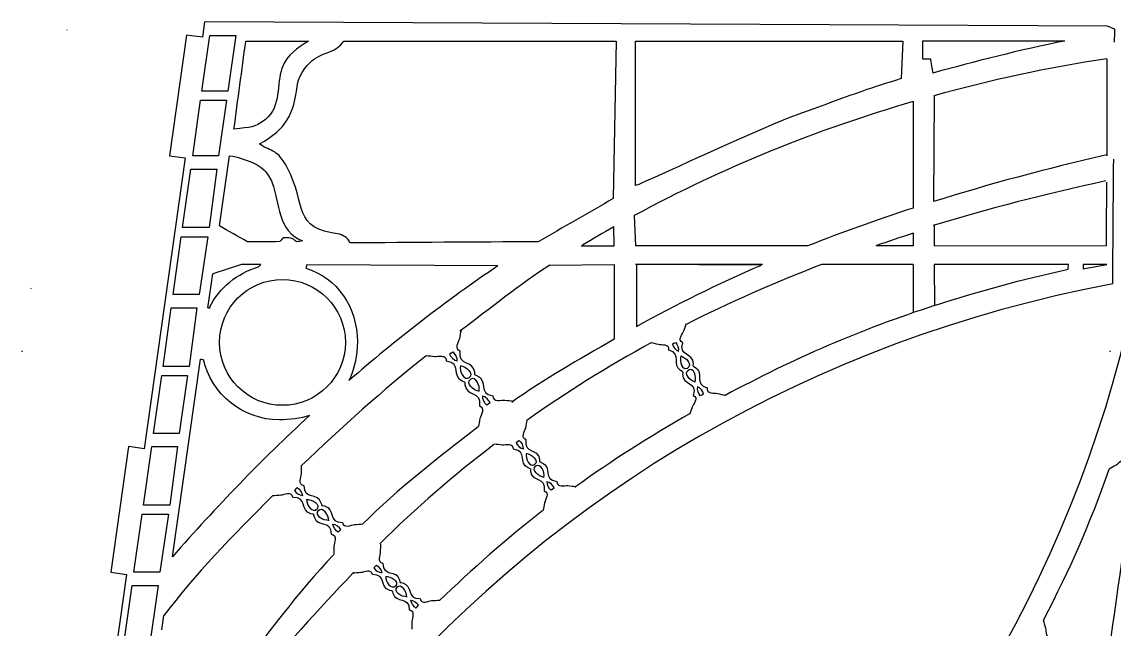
# Model space of a CAD drawing. Extents: x -297 to 143, y -140 to 144.
# Drawn here: x -289.7 to -85.6, y 30.1 to 143.6 of the extents above; entities that cross this region are included whole.
import ezdxf

# ---------------------------------------------------------------- set-up
doc = ezdxf.new("R2010")
doc.units = 0
doc.header["$MEASUREMENT"] = 0
doc.layers.add('LAYER_1', color=7, linetype='CONTINUOUS')

msp = doc.modelspace()

# ---------------------------------------------------------------- linework, layer by layer
at = {"layer": 'LAYER_1', "color": 1}
for points in [[(-255.5333, 143.5725), (-255.5333, 143.5725), (-255.9415, 140.68), (-255.9415, 140.68)], [(-281.2295, 142.0701), (-281.2295, 142.0701), (-281.2394, 141.9966), (-281.2394, 141.9966)], [(-255.9398, 140.6798), (-255.9398, 140.6798), (-258.9106, 141.0973), (-258.9106, 141.0973)], [(-94.8144, 139.9878), (-103.0212, 138.397), (-111.8568, 136.0724), (-119.4938, 134.0062)], [(-86.9628, 136.69), (-98.0618, 135.029), (-108.7956, 132.6316), (-119.3038, 129.7422)], [(-86.9628, 136.69), (-86.9628, 136.69), (-86.9628, 118.5484), (-86.9628, 118.5484)], [(-271.6017, -91.1763), (-158.8147, -69.7281), (-82.4755, 22.5189), (-76.7633, 130.1193)], [(-123.1778, 128.6806), (-123.1778, 128.6806), (-123.1778, 108.7756), (-123.1778, 108.7756)], [(-119.2196, 129.7652), (-119.2196, 129.7652), (-119.35, 109.9976), (-119.35, 109.9976)], [(-86.9628, 118.7496), (-98.3174, 116.1116), (-109.2152, 113.1676), (-119.35, 109.9976)], [(-259.1227, 118.1346), (-259.1227, 118.1346), (-266.7918, 63.7848), (-266.7918, 63.7848)], [(-85.8756, 94.667), (-85.8246, 102.4106), (-85.7675, 110.1482), (-85.7075, 117.8827)], [(-87.1558, 113.8742), (-98.4736, 111.3292), (-109.247, 108.679), (-119.4126, 105.492)], [(-123.1842, 108.7734), (-129.9904, 106.5598), (-136.5346, 104.2112), (-142.8382, 101.7156)], [(-179.0924, 105.2408), (-181.035, 104.147), (-182.9708, 103.0248), (-184.8994, 101.874)], [(-123.1778, 104.065), (-125.535, 103.296), (-127.8624, 102.508), (-130.1608, 101.7014)], [(-142.8236, 101.7214), (-142.8236, 101.7214), (-175.0224, 101.7214), (-175.0224, 101.7214)], [(-142.8236, 101.7214), (-142.8236, 101.7214), (-175.0224, 101.7214), (-175.0224, 101.7214)], [(-248.6344, 98.2236), (-248.6344, 98.2236), (-254.0094, 96.5094), (-254.0094, 96.5094)], [(-245.0184, 98.2236), (-245.0184, 98.2236), (-248.6344, 98.2236), (-248.6344, 98.2236)], [(-245.0184, 98.2236), (-245.0184, 98.2236), (-245.4338, 97.7754), (-245.4338, 97.7754)], [(-236.4062, 98.1962), (-236.4062, 98.1962), (-236.6072, 97.5568), (-236.6072, 97.5568)], [(-200.7144, 97.9828), (-200.7144, 97.9828), (-236.406, 98.1962), (-236.406, 98.1962)], [(-200.7144, 97.9828), (-210.2912, 91.558), (-219.9266, 84.0086), (-228.5542, 76.5546)], [(-191.0054, 98.1196), (-196.7038, 94.511), (-202.1408, 89.9774), (-207.7706, 85.8062)], [(-151.2796, 98.2236), (-151.2796, 98.2236), (-175.0224, 98.2236), (-175.0224, 98.2236)], [(-140.288, 98.2236), (-148.9472, 94.8432), (-157.786, 90.994), (-165.588, 87.0304)], [(-123.1778, 98.2236), (-123.1778, 98.2236), (-140.288, 98.2236), (-140.288, 98.2236)], [(-123.1778, 98.2236), (-123.1778, 98.2236), (-123.1778, 89.2204), (-123.1778, 89.2204)], [(-86.9778, 98.2236), (-86.9778, 98.2236), (-91.4208, 98.2236), (-91.4208, 98.2236)], [(-254.9172, 90.1326), (-254.9172, 90.1326), (-254.0094, 96.5094), (-254.0094, 96.5094)], [(-254.5772, 90.2124), (-252.76, 93.8748), (-249.445, 96.6628), (-245.4338, 97.7754)], [(-85.8812, 94.6306), (-198.6682, 73.1824), (-275.0074, -19.0646), (-280.7196, -126.665)], [(-287.9904, 93.8178), (-287.9904, 93.8178), (-288.0123, 93.6643), (-288.0123, 93.6643)], [(-254.9172, 90.1326), (-254.9172, 90.1326), (-254.4662, 90.1326), (-254.4662, 90.1326)], [(-119.1468, 90.5716), (-132.7938, 86.1328), (-145.6374, 80.602), (-158.254, 73.7764)], [(-207.7706, 85.8062), (-207.7706, 85.8062), (-207.534, 85.9798), (-207.534, 85.9798)], [(-179.0364, 84.256), (-185.4868, 80.4926), (-192.1688, 76.791), (-198.1068, 72.5176)], [(-289.6366, 82.0713), (-289.6366, 82.0713), (-289.6554, 81.9366), (-289.6554, 81.9366)], [(-172.0404, 83.6332), (-180.228, 79.1668), (-187.9656, 74.3366), (-195.3206, 69.1104)], [(-86.4239, 82.0713), (-86.4239, 82.0713), (-86.4427, 81.9366), (-86.4427, 81.9366)], [(-261.5398, 43.6122), (-261.5398, 43.6122), (-256.279, 80.5658), (-256.279, 80.5658)], [(-255.686, 80.3526), (-255.686, 80.3526), (-256.279, 80.5658), (-256.279, 80.5658)], [(-214.137, 81.1388), (-222.3354, 74.7062), (-229.8864, 67.8208), (-237.4078, 60.6704)], [(-166.511, 81.1774), (-166.8502, 80.1576), (-166.3471, 78.3491), (-165.2482, 78.8835)], [(-166.5818, 81.1392), (-165.5432, 80.8632), (-164.3073, 79.4502), (-165.3571, 78.8247)], [(-207.7199, 79.3829), (-207.9308, 78.2467), (-207.128, 76.3946), (-206.0364, 77.126)], [(-207.7897, 79.3317), (-206.6427, 79.1911), (-205.1178, 77.8684), (-206.1437, 77.0473)], [(-163.8559, 76.2587), (-164.8945, 76.5347), (-166.1304, 77.9477), (-165.0806, 78.5731)], [(-163.9267, 76.2205), (-163.5875, 77.2402), (-164.0906, 79.0488), (-165.1895, 78.5144)], [(-204.1662, 74.5356), (-205.3132, 74.6763), (-206.838, 75.999), (-205.8121, 76.8201)], [(-204.2359, 74.4845), (-204.0251, 75.6207), (-204.8278, 77.4728), (-205.9195, 76.7414)], [(-198.1068, 72.5176), (-198.1068, 72.5176), (-197.8188, 72.7288), (-197.8188, 72.7288)], [(-235.9182, 70.0268), (-244.8708, 61.7366), (-253.3718, 52.9092), (-261.5398, 43.6122)], [(-164.8216, 70.3902), (-172.2992, 66.1476), (-179.5006, 61.5414), (-186.3766, 56.6014)], [(-204.4218, 67.8874), (-211.8728, 62.1108), (-219.3986, 56.3634), (-225.974, 49.7518)], [(-266.7476, 63.7787), (-266.7476, 63.7787), (-269.7184, 64.1962), (-269.7184, 64.1962)], [(-201.465, 64.5848), (-208.9526, 58.8704), (-216.0416, 52.7104), (-222.8108, 46.0674)], [(-195.4016, 62.9929), (-195.5988, 61.9306), (-194.8482, 60.199), (-193.8276, 60.8828)], [(-195.4669, 62.9451), (-194.3944, 62.8136), (-192.9688, 61.5769), (-193.9279, 60.8092)], [(-86.8187, 23.9355), (-85.1039, 36.2564), (-83.2332, 49.0661), (-81.5446, 61.4134)], [(-192.079, 58.461), (-193.1514, 58.5925), (-194.5771, 59.8292), (-193.6179, 60.5968)], [(-192.1442, 58.4131), (-191.9471, 59.4754), (-192.6976, 61.2071), (-193.7183, 60.5233)], [(-98.8167, 31.7679), (-93.7271, 41.6543), (-90.2425, 49.4221), (-86.5793, 60.0199)], [(-186.3766, 56.6012), (-186.3766, 56.6012), (-186.1444, 56.7716), (-186.1444, 56.7716)], [(-242.8366, 54.985), (-250.1234, 47.6472), (-257.4656, 40.272), (-263.1046, 32.6216)], [(-236.5193, 54.3414), (-235.409, 54.4012), (-233.7418, 53.4048), (-234.5755, 52.4543)], [(-236.4618, 54.4016), (-236.4703, 53.2897), (-235.3981, 51.6703), (-234.4871, 52.5469)], [(-232.3368, 50.3475), (-232.3283, 51.4594), (-233.4005, 53.0789), (-234.3116, 52.2023)], [(-232.2793, 50.4077), (-233.3896, 50.3479), (-235.0568, 51.3443), (-234.2231, 52.2949)], [(-192.3178, 52.2452), (-199.0292, 47.0778), (-205.5646, 41.2626), (-211.6562, 35.4424)], [(-231.4026, 44.0666), (-238.1582, 36.8032), (-244.1044, 28.9666), (-250.0274, 20.8508)], [(-270.1016, 40.3278), (-270.1016, 40.3278), (-278.4034, -18.5072), (-278.4034, -18.5072)], [(-227.8022, 40.5444), (-234.2786, 33.7778), (-240.7862, 26.683), (-246.762, 18.9332)], [(-227.6192, 40.7358), (-227.6192, 40.7358), (-227.8022, 40.5444), (-227.8022, 40.5444)], [(-221.7489, 39.9277), (-220.6851, 39.985), (-219.0875, 39.0302), (-219.8864, 38.1194)], [(-221.6939, 39.9854), (-221.702, 38.92), (-220.6746, 37.3682), (-219.8016, 38.2082)], [(-217.6862, 36.1584), (-218.7501, 36.1012), (-220.3476, 37.0559), (-219.5488, 37.9667)], [(-217.7413, 36.1008), (-217.7331, 37.1662), (-218.7605, 38.7179), (-219.6335, 37.878)], [(-263.4832, 29.962), (-263.4832, 29.962), (-263.1046, 32.6216), (-263.1046, 32.6216)]]:
    msp.add_open_spline(points, degree=3, dxfattribs=at)
for points, knots in [([(-85.5317, 139.7841), (-85.5252, 140.5908), (-85.5185, 141.3974), (-85.5119, 142.2041), (-85.5119, 142.2041), (-85.9866, 142.4153), (-86.4616, 142.5998), (-86.9364, 142.7845), (-86.9364, 142.7845), (-86.9364, 142.7845), (-255.5335, 143.5718), (-255.5335, 143.5718)], [0, 0, 0, 0, 0.25, 0.25, 0.25, 0.25, 0.5, 0.5, 0.5, 0.5, 1, 1, 1, 1]), ([(-258.9106, 141.0973), (-258.9106, 141.0973), (-262.0795, 118.5501), (-262.0795, 118.5501), (-262.0795, 118.5501), (-262.0795, 118.5501), (-259.1227, 118.1346), (-259.1227, 118.1346)], [0, 0, 0, 0, 0.33333333, 0.33333333, 0.33333333, 0.33333333, 1, 1, 1, 1]), ([(-244.166, 125.3454), (-241.1056, 127.7326), (-242.1555, 132.072), (-241.066, 134.8696), (-241.066, 134.8696), (-239.9765, 137.6673), (-238.2694, 138.5369), (-236.106, 139.9879), (-236.106, 139.9879), (-240.0106, 139.9879), (-243.9153, 139.9879), (-247.82, 139.9879), (-247.82, 139.9879), (-248.5587, 134.5003), (-249.2975, 129.0126), (-250.0362, 123.4986), (-250.0362, 123.4986), (-246.7383, 124.0526), (-246.4508, 123.5631), (-244.166, 125.3454)], [0, 0, 0, 0, 0.16666667, 0.16666667, 0.16666667, 0.16666667, 0.33333333, 0.33333333, 0.33333333, 0.33333333, 0.5, 0.5, 0.5, 0.5, 0.66666667, 0.66666667, 0.66666667, 0.66666667, 1, 1, 1, 1]), ([(-178.6705, 139.9878), (-178.6705, 139.9878), (-229.5102, 139.9878), (-229.5102, 139.9878), (-229.5102, 139.9878), (-231.1723, 137.6661), (-232.6039, 138.2429), (-234.9979, 136.6901), (-234.9979, 136.6901), (-236.0245, 136.0242), (-237.8797, 133.8364), (-238.1375, 131.9939), (-238.1375, 131.9939), (-238.9667, 126.0681), (-240.1426, 123.6832), (-245.2609, 120.7547), (-245.2609, 120.7547), (-242.9392, 119.1454), (-241.9426, 119.88), (-240.0106, 116.2169), (-240.0106, 116.2169), (-236.4805, 109.5237), (-239.1928, 104.8458), (-230.3017, 103.9224), (-230.3017, 103.9224), (-229.3255, 103.4211), (-228.7187, 103.3156), (-228.4021, 102.2602), (-228.4021, 102.2602), (-216.6881, 102.3394), (-204.9477, 102.4185), (-193.2072, 102.4713), (-193.2072, 102.4713), (-188.5374, 105.1624), (-183.8676, 107.8534), (-179.1715, 110.5445), (-179.1715, 110.5445), (-179.1715, 110.5445), (-178.6705, 139.9878), (-178.6705, 139.9878)], [0, 0, 0, 0, 0.09090909, 0.09090909, 0.09090909, 0.09090909, 0.18181818, 0.18181818, 0.18181818, 0.18181818, 0.27272727, 0.27272727, 0.27272727, 0.27272727, 0.36363636, 0.36363636, 0.36363636, 0.36363636, 0.45454545, 0.45454545, 0.45454545, 0.45454545, 0.54545455, 0.54545455, 0.54545455, 0.54545455, 0.63636364, 0.63636364, 0.63636364, 0.63636364, 0.72727273, 0.72727273, 0.72727273, 0.72727273, 0.81818182, 0.81818182, 0.81818182, 0.81818182, 1, 1, 1, 1]), ([(-125.0863, 139.9878), (-125.0863, 139.9878), (-175.0225, 139.9878), (-175.0225, 139.9878), (-175.0225, 139.9878), (-175.0225, 139.9878), (-175.0224, 112.9822), (-175.0224, 112.9822), (-175.0224, 112.9822), (-172.4632, 113.8793), (-160.6242, 119.673), (-146.694, 125.53), (-146.694, 125.53), (-131.6821, 131.0177), (-131.6821, 131.0177), (-125.3765, 132.9701), (-125.3765, 132.9701), (-125.3765, 132.9701), (-125.0863, 139.9878), (-125.0863, 139.9878)], [0, 0, 0, 0, 0.16666667, 0.16666667, 0.16666667, 0.16666667, 0.33333333, 0.33333333, 0.33333333, 0.33333333, 0.5, 0.5, 0.5, 0.5, 0.66666667, 0.66666667, 0.66666667, 0.66666667, 1, 1, 1, 1]), ([(-94.8144, 139.9878), (-101.3046, 139.9878), (-114.9552, 139.9878), (-121.419, 139.9878), (-121.419, 139.9878), (-121.419, 139.1436), (-121.419, 137.5606), (-121.419, 136.69), (-121.419, 136.69), (-120.9442, 136.69), (-120.4428, 136.69), (-119.9416, 136.69), (-119.9416, 136.69), (-119.836, 135.9776), (-119.6256, 134.745), (-119.4938, 134.0062)], [0, 0, 0, 0, 0.2, 0.2, 0.2, 0.2, 0.4, 0.4, 0.4, 0.4, 0.6, 0.6, 0.6, 0.6, 1, 1, 1, 1]), ([(-123.154, 128.658), (-141.1666, 123.4548), (-158.475, 116.444), (-175.2512, 107.3618), (-175.2512, 107.3618), (-175.2512, 107.3618), (-175.0224, 101.7214), (-175.0224, 101.7214)], [0, 0, 0, 0, 0.33333333, 0.33333333, 0.33333333, 0.33333333, 1, 1, 1, 1]), ([(-237.2141, 102.6296), (-241.8956, 104.3986), (-241.5116, 109.8142), (-242.8941, 113.502), (-242.8941, 113.502), (-243.2522, 114.4572), (-243.8215, 115.254), (-244.443, 115.9266), (-244.443, 115.9266), (-245.5489, 117.1239), (-249.4506, 118.4748), (-250.8719, 118.5488), (-250.8719, 118.5488), (-250.8719, 118.5488), (-252.7393, 105.4314), (-252.7393, 105.4314), (-252.7393, 105.4314), (-251.1299, 104.4552), (-249.1655, 103.4739), (-247.5298, 102.4713), (-247.5298, 102.4713), (-245.5247, 102.4977), (-243.4932, 102.4977), (-241.4617, 102.4977), (-241.4617, 102.4977), (-241.277, 102.7351), (-241.066, 102.9726), (-240.8549, 103.21), (-240.8549, 103.21), (-239.6677, 103.21), (-239.1928, 103.3156), (-238.3485, 102.4713), (-238.3485, 102.4713), (-237.9792, 102.5241), (-237.6098, 102.5768), (-237.2141, 102.6296)], [0, 0, 0, 0, 0.1, 0.1, 0.1, 0.1, 0.2, 0.2, 0.2, 0.2, 0.3, 0.3, 0.3, 0.3, 0.4, 0.4, 0.4, 0.4, 0.5, 0.5, 0.5, 0.5, 0.6, 0.6, 0.6, 0.6, 0.7, 0.7, 0.7, 0.7, 0.8, 0.8, 0.8, 0.8, 1, 1, 1, 1]), ([(-119.2197, 105.5525), (-119.2197, 105.5525), (-119.2197, 101.7215), (-119.2197, 101.7215), (-119.2197, 101.7215), (-119.2197, 101.7215), (-87.0684, 101.8117), (-87.0684, 101.8117), (-87.0684, 101.8117), (-87.0421, 105.7428), (-87.0157, 109.6739), (-86.9629, 113.6049)], [0, 0, 0, 0, 0.25, 0.25, 0.25, 0.25, 0.5, 0.5, 0.5, 0.5, 1, 1, 1, 1]), ([(-185.155, 101.7214), (-185.155, 101.7214), (-179.0354, 101.7214), (-179.0354, 101.7214), (-179.0354, 101.7214), (-179.0354, 101.7214), (-179.0924, 105.2408), (-179.0924, 105.2408)], [0, 0, 0, 0, 0.33333333, 0.33333333, 0.33333333, 0.33333333, 1, 1, 1, 1]), ([(-123.1778, 104.065), (-123.1778, 104.065), (-123.1778, 101.7214), (-123.1778, 101.7214), (-123.1778, 101.7214), (-123.1778, 101.7214), (-130.1038, 101.7214), (-130.1038, 101.7214)], [0, 0, 0, 0, 0.33333333, 0.33333333, 0.33333333, 0.33333333, 1, 1, 1, 1]), ([(-191.0054, 98.1196), (-191.0054, 98.1196), (-179.0354, 98.2236), (-179.0354, 98.2236), (-179.0354, 98.2236), (-179.0354, 98.2236), (-179.0364, 84.256), (-179.0364, 84.256)], [0, 0, 0, 0, 0.33333333, 0.33333333, 0.33333333, 0.33333333, 1, 1, 1, 1]), ([(-174.8116, 98.2236), (-174.8116, 98.2236), (-151.494, 98.1308), (-151.494, 98.1308), (-151.494, 98.1308), (-159.662, 94.5934), (-167.4166, 90.7808), (-174.8116, 86.6638), (-174.8116, 86.6638), (-174.8116, 86.6638), (-174.8116, 98.2236), (-174.8116, 98.2236)], [0, 0, 0, 0, 0.25, 0.25, 0.25, 0.25, 0.5, 0.5, 0.5, 0.5, 1, 1, 1, 1]), ([(-94.1398, 98.2236), (-94.1398, 98.2236), (-94.2, 97.3314), (-94.2, 97.3314), (-94.2, 97.3314), (-102.7032, 95.5002), (-111.0266, 93.2382), (-119.1468, 90.5716), (-119.1468, 90.5716), (-119.1468, 90.5716), (-119.2196, 98.2236), (-119.2196, 98.2236), (-119.2196, 98.2236), (-119.2196, 98.2236), (-94.1398, 98.2236), (-94.1398, 98.2236)], [0, 0, 0, 0, 0.2, 0.2, 0.2, 0.2, 0.4, 0.4, 0.4, 0.4, 0.6, 0.6, 0.6, 0.6, 1, 1, 1, 1]), ([(-91.4208, 98.2236), (-91.4208, 98.2236), (-91.41, 97.4466), (-91.41, 97.4466), (-91.41, 97.4466), (-91.41, 97.4466), (-86.9778, 98.2236), (-86.9778, 98.2236)], [0, 0, 0, 0, 0.33333333, 0.33333333, 0.33333333, 0.33333333, 1, 1, 1, 1]), ([(-236.6072, 97.5568), (-230.7054, 95.7024), (-226.9864, 90.2678), (-226.9864, 83.7538), (-226.9864, 83.7538), (-226.9864, 81.4028), (-227.564, 78.52), (-228.5542, 76.5546)], [0, 0, 0, 0, 0.33333333, 0.33333333, 0.33333333, 0.33333333, 1, 1, 1, 1]), ([(-252.7311, 83.674), (-252.7311, 77.181), (-247.4673, 71.9172), (-240.9742, 71.9172), (-240.9742, 71.9172), (-234.4812, 71.9172), (-229.2174, 77.181), (-229.2174, 83.674), (-229.2174, 83.674), (-229.2174, 90.1671), (-234.4812, 95.4309), (-240.9742, 95.4309), (-240.9742, 95.4309), (-247.4673, 95.4309), (-252.7311, 90.1671), (-252.7311, 83.674)], [0, 0, 0, 0, 0.2, 0.2, 0.2, 0.2, 0.4, 0.4, 0.4, 0.4, 0.6, 0.6, 0.6, 0.6, 1, 1, 1, 1]), ([(-205.0258, 77.6318), (-205.0304, 77.7098), (-205.0163, 77.8499), (-205.0537, 78.1316), (-205.0537, 78.1316), (-205.3492, 80.3571), (-208.2304, 79.1594), (-207.7587, 82.0309), (-207.7587, 82.0309), (-208.9806, 82.3711), (-207.9943, 83.8351), (-207.8684, 84.3912), (-207.8684, 84.3912), (-207.7678, 84.9446), (-207.6608, 85.4703), (-207.5483, 85.9693)], [0, 0, 0, 0, 0.2, 0.2, 0.2, 0.2, 0.4, 0.4, 0.4, 0.4, 0.6, 0.6, 0.6, 0.6, 1, 1, 1, 1]), ([(-164.2527, 79.2205), (-164.2469, 79.293), (-164.2161, 79.4202), (-164.2146, 79.6845), (-164.2146, 79.6845), (-164.2028, 81.7723), (-167.0098, 81.0367), (-166.2089, 83.6216), (-166.2089, 83.6216), (-167.291, 84.0909), (-166.1956, 85.3136), (-166.0088, 85.8098), (-166.0088, 85.8098), (-165.8454, 86.3068), (-165.6798, 86.7774), (-165.5125, 87.2228)], [0, 0, 0, 0, 0.2, 0.2, 0.2, 0.2, 0.4, 0.4, 0.4, 0.4, 0.6, 0.6, 0.6, 0.6, 1, 1, 1, 1]), ([(-167.8346, 83.5069), (-167.8346, 83.5069), (-167.5012, 83.6856), (-167.5012, 83.6856), (-167.5012, 83.6856), (-167.2289, 83.3669), (-166.8536, 82.5546), (-167.0299, 81.986)], [0, 0, 0, 0, 0.33333333, 0.33333333, 0.33333333, 0.33333333, 1, 1, 1, 1]), ([(-209.4423, 81.6917), (-209.4423, 81.6917), (-209.7696, 81.4502), (-209.7696, 81.4502), (-209.7696, 81.4502), (-209.5856, 81.0387), (-208.9696, 80.2996), (-208.336, 80.2087)], [0, 0, 0, 0, 0.33333333, 0.33333333, 0.33333333, 0.33333333, 1, 1, 1, 1]), ([(-209.4735, 81.6689), (-209.4735, 81.6689), (-209.1447, 81.9084), (-209.1447, 81.9084), (-209.1447, 81.9084), (-208.8076, 81.6091), (-208.288, 80.7993), (-208.392, 80.1677)], [0, 0, 0, 0, 0.33333333, 0.33333333, 0.33333333, 0.33333333, 1, 1, 1, 1]), ([(-166.185, 78.1774), (-166.2488, 78.2124), (-166.372, 78.2564), (-166.5938, 78.4002), (-166.5938, 78.4002), (-168.3457, 79.536), (-166.1905, 81.4789), (-168.791, 82.2277), (-168.791, 82.2277), (-168.5895, 83.3899), (-170.2128, 83.1451), (-170.7302, 83.2612), (-170.7302, 83.2612), (-171.2353, 83.3973), (-171.7196, 83.5171), (-172.1837, 83.6216)], [0, 0, 0, 0, 0.2, 0.2, 0.2, 0.2, 0.4, 0.4, 0.4, 0.4, 0.6, 0.6, 0.6, 0.6, 1, 1, 1, 1]), ([(-167.803, 83.524), (-167.803, 83.524), (-168.1353, 83.3433), (-168.1353, 83.3433), (-168.1353, 83.3433), (-168.0184, 82.9408), (-167.5452, 82.1813), (-166.9731, 82.0167)], [0, 0, 0, 0, 0.33333333, 0.33333333, 0.33333333, 0.33333333, 1, 1, 1, 1]), ([(-235.9182, 70.0268), (-237.4928, 69.4432), (-239.7582, 69.2042), (-241.536, 69.2042), (-241.536, 69.2042), (-248.448, 69.2042), (-254.2344, 74.0238), (-255.7172, 80.4858)], [0, 0, 0, 0, 0.33333333, 0.33333333, 0.33333333, 0.33333333, 1, 1, 1, 1]), ([(-206.9301, 76.2356), (-207.0031, 76.2635), (-207.1409, 76.2922), (-207.3984, 76.4126), (-207.3984, 76.4126), (-209.4319, 77.3639), (-207.423, 79.7514), (-210.3034, 80.1653), (-210.3034, 80.1653), (-210.2603, 81.4329), (-211.9531, 80.9326), (-212.5213, 80.9799), (-212.5213, 80.9799), (-213.0794, 81.0503), (-213.613, 81.1065), (-214.1227, 81.1493)], [0, 0, 0, 0, 0.2, 0.2, 0.2, 0.2, 0.4, 0.4, 0.4, 0.4, 0.6, 0.6, 0.6, 0.6, 1, 1, 1, 1]), ([(-205.0258, 77.6318), (-204.9527, 77.6039), (-204.8149, 77.5752), (-204.5575, 77.4548), (-204.5575, 77.4548), (-202.5239, 76.5035), (-204.5328, 74.116), (-201.6524, 73.7021), (-201.6524, 73.7021), (-201.6956, 72.4345), (-200.0027, 72.9348), (-199.4345, 72.8875), (-199.4345, 72.8875), (-198.8764, 72.817), (-198.3429, 72.7609), (-197.8331, 72.7181)], [0, 0, 0, 0, 0.2, 0.2, 0.2, 0.2, 0.4, 0.4, 0.4, 0.4, 0.6, 0.6, 0.6, 0.6, 1, 1, 1, 1]), ([(-166.185, 78.1774), (-166.1908, 78.1049), (-166.2216, 77.9777), (-166.2231, 77.7133), (-166.2231, 77.7133), (-166.2348, 75.6256), (-163.4279, 76.3612), (-164.2288, 73.7763), (-164.2288, 73.7763), (-163.1467, 73.307), (-164.2421, 72.0843), (-164.4289, 71.5881), (-164.4289, 71.5881), (-164.5923, 71.0911), (-164.7579, 70.6204), (-164.9252, 70.1751)], [0, 0, 0, 0, 0.2, 0.2, 0.2, 0.2, 0.4, 0.4, 0.4, 0.4, 0.6, 0.6, 0.6, 0.6, 1, 1, 1, 1]), ([(-164.2527, 79.2205), (-164.1889, 79.1855), (-164.0657, 79.1415), (-163.8439, 78.9977), (-163.8439, 78.9977), (-162.092, 77.8619), (-164.2472, 75.9189), (-161.6467, 75.1701), (-161.6467, 75.1701), (-161.8481, 74.0079), (-160.2249, 74.2528), (-159.7075, 74.1367), (-159.7075, 74.1367), (-159.2024, 74.0006), (-158.7181, 73.8808), (-158.254, 73.7763)], [0, 0, 0, 0, 0.2, 0.2, 0.2, 0.2, 0.4, 0.4, 0.4, 0.4, 0.6, 0.6, 0.6, 0.6, 1, 1, 1, 1]), ([(-206.9301, 76.2356), (-206.9255, 76.1576), (-206.9395, 76.0175), (-206.9021, 75.7357), (-206.9021, 75.7357), (-206.6066, 73.5102), (-203.7254, 74.7079), (-204.1971, 71.8365), (-204.1971, 71.8365), (-202.9752, 71.4963), (-203.9616, 70.0323), (-204.0874, 69.4762), (-204.0874, 69.4762), (-204.1881, 68.9228), (-204.295, 68.3971), (-204.4075, 67.898)], [0, 0, 0, 0, 0.2, 0.2, 0.2, 0.2, 0.4, 0.4, 0.4, 0.4, 0.6, 0.6, 0.6, 0.6, 1, 1, 1, 1]), ([(-202.4824, 72.1985), (-202.4824, 72.1985), (-202.8111, 71.959), (-202.8111, 71.959), (-202.8111, 71.959), (-203.1482, 72.2583), (-203.6678, 73.0681), (-203.5639, 73.6997)], [0, 0, 0, 0, 0.33333333, 0.33333333, 0.33333333, 0.33333333, 1, 1, 1, 1]), ([(-202.5135, 72.1757), (-202.5135, 72.1757), (-202.1862, 72.4172), (-202.1862, 72.4172), (-202.1862, 72.4172), (-202.3702, 72.8287), (-202.9863, 73.5678), (-203.6199, 73.6587)], [0, 0, 0, 0, 0.33333333, 0.33333333, 0.33333333, 0.33333333, 1, 1, 1, 1]), ([(-162.603, 73.8909), (-162.603, 73.8909), (-162.9365, 73.7123), (-162.9365, 73.7123), (-162.9365, 73.7123), (-163.2088, 74.031), (-163.5841, 74.8433), (-163.4077, 75.4118)], [0, 0, 0, 0, 0.33333333, 0.33333333, 0.33333333, 0.33333333, 1, 1, 1, 1]), ([(-162.6346, 73.8739), (-162.6346, 73.8739), (-162.3023, 74.0546), (-162.3023, 74.0546), (-162.3023, 74.0546), (-162.4193, 74.4571), (-162.8925, 75.2166), (-163.4646, 75.3812)], [0, 0, 0, 0, 0.33333333, 0.33333333, 0.33333333, 0.33333333, 1, 1, 1, 1]), ([(-192.8827, 61.3557), (-192.887, 61.4287), (-192.8738, 61.5596), (-192.9088, 61.8231), (-192.9088, 61.8231), (-193.1851, 63.9038), (-195.8789, 62.784), (-195.4379, 65.4687), (-195.4379, 65.4687), (-196.5803, 65.7868), (-195.6581, 67.1555), (-195.5405, 67.6755), (-195.5405, 67.6755), (-195.4464, 68.1929), (-195.3464, 68.6845), (-195.2412, 69.151)], [0, 0, 0, 0, 0.2, 0.2, 0.2, 0.2, 0.4, 0.4, 0.4, 0.4, 0.6, 0.6, 0.6, 0.6, 1, 1, 1, 1]), ([(-197.0411, 65.1303), (-197.0411, 65.1303), (-196.7337, 65.3542), (-196.7337, 65.3542), (-196.7337, 65.3542), (-196.4186, 65.0744), (-195.9328, 64.3172), (-196.03, 63.7267)], [0, 0, 0, 0, 0.33333333, 0.33333333, 0.33333333, 0.33333333, 1, 1, 1, 1]), ([(-269.7184, 64.1962), (-269.7184, 64.1962), (-273.0153, 40.7373), (-273.0153, 40.7373), (-273.0153, 40.7373), (-273.0153, 40.7373), (-270.1015, 40.3278), (-270.1015, 40.3278)], [0, 0, 0, 0, 0.33333333, 0.33333333, 0.33333333, 0.33333333, 1, 1, 1, 1]), ([(-194.6632, 60.0504), (-194.7315, 60.0764), (-194.8603, 60.1033), (-195.101, 60.2159), (-195.101, 60.2159), (-197.0023, 61.1052), (-195.1241, 63.3375), (-197.8171, 63.7244), (-197.8171, 63.7244), (-197.7768, 64.9096), (-199.3595, 64.4419), (-199.8908, 64.4861), (-199.8908, 64.4861), (-200.4126, 64.5519), (-200.9114, 64.6044), (-201.388, 64.6445)], [0, 0, 0, 0, 0.2, 0.2, 0.2, 0.2, 0.4, 0.4, 0.4, 0.4, 0.6, 0.6, 0.6, 0.6, 1, 1, 1, 1]), ([(-197.012, 65.1516), (-197.012, 65.1516), (-197.318, 64.9258), (-197.318, 64.9258), (-197.318, 64.9258), (-197.146, 64.5411), (-196.57, 63.85), (-195.9776, 63.7651)], [0, 0, 0, 0, 0.33333333, 0.33333333, 0.33333333, 0.33333333, 1, 1, 1, 1]), ([(-192.8827, 61.3557), (-192.8144, 61.3297), (-192.6856, 61.3028), (-192.4448, 61.1902), (-192.4448, 61.1902), (-190.5435, 60.3008), (-192.4218, 58.0686), (-189.7288, 57.6816), (-189.7288, 57.6816), (-189.7691, 56.4965), (-188.1863, 56.9642), (-187.6551, 56.92), (-187.6551, 56.92), (-187.1333, 56.8541), (-186.6345, 56.8016), (-186.1579, 56.7616)], [0, 0, 0, 0, 0.2, 0.2, 0.2, 0.2, 0.4, 0.4, 0.4, 0.4, 0.6, 0.6, 0.6, 0.6, 1, 1, 1, 1]), ([(-81.5447, 61.4135), (-81.9239, 61.6109), (-82.4127, 61.6343), (-83.1627, 61.2641), (-83.1627, 61.2641), (-83.7913, 62.2501), (-84.8171, 60.9867), (-85.2737, 60.7263), (-85.2737, 60.7263), (-85.7349, 60.4889), (-86.1697, 60.2533), (-86.5793, 60.0199)], [0, 0, 0, 0, 0.25, 0.25, 0.25, 0.25, 0.5, 0.5, 0.5, 0.5, 1, 1, 1, 1]), ([(-233.6148, 53.1962), (-233.6323, 53.2693), (-233.6425, 53.4044), (-233.7254, 53.665), (-233.7254, 53.665), (-234.3799, 55.7236), (-236.9078, 54.104), (-236.9443, 56.9037), (-236.9443, 56.9037), (-238.1591, 57.0203), (-237.4711, 58.5732), (-237.4455, 59.1212), (-237.4455, 59.1212), (-237.4432, 59.6624), (-237.4304, 60.1785), (-237.4078, 60.6702)], [0, 0, 0, 0, 0.2, 0.2, 0.2, 0.2, 0.4, 0.4, 0.4, 0.4, 0.6, 0.6, 0.6, 0.6, 1, 1, 1, 1]), ([(-194.6632, 60.0504), (-194.6589, 59.9774), (-194.672, 59.8465), (-194.637, 59.583), (-194.637, 59.583), (-194.3607, 57.5022), (-191.6669, 58.622), (-192.1079, 55.9373), (-192.1079, 55.9373), (-190.9655, 55.6193), (-191.8877, 54.2505), (-192.0054, 53.7306), (-192.0054, 53.7306), (-192.0995, 53.2132), (-192.1995, 52.7216), (-192.3047, 52.255)], [0, 0, 0, 0, 0.2, 0.2, 0.2, 0.2, 0.4, 0.4, 0.4, 0.4, 0.6, 0.6, 0.6, 0.6, 1, 1, 1, 1]), ([(-190.5047, 56.2758), (-190.5047, 56.2758), (-190.8121, 56.0519), (-190.8121, 56.0519), (-190.8121, 56.0519), (-191.1273, 56.3317), (-191.6131, 57.0889), (-191.5159, 57.6794)], [0, 0, 0, 0, 0.33333333, 0.33333333, 0.33333333, 0.33333333, 1, 1, 1, 1]), ([(-190.5338, 56.2545), (-190.5338, 56.2545), (-190.2278, 56.4803), (-190.2278, 56.4803), (-190.2278, 56.4803), (-190.3999, 56.865), (-190.9758, 57.5561), (-191.5682, 57.641)], [0, 0, 0, 0, 0.33333333, 0.33333333, 0.33333333, 0.33333333, 1, 1, 1, 1]), ([(-235.1838, 51.553), (-235.2577, 51.5671), (-235.3931, 51.5711), (-235.6573, 51.6419), (-235.6573, 51.6419), (-237.7439, 52.2008), (-236.2426, 54.8007), (-239.041, 54.708), (-239.041, 54.708), (-239.2135, 55.9161), (-240.733, 55.1572), (-241.2792, 55.1064), (-241.2792, 55.1064), (-241.8198, 55.0792), (-242.3347, 55.0426), (-242.8248, 54.9974)], [0, 0, 0, 0, 0.2, 0.2, 0.2, 0.2, 0.4, 0.4, 0.4, 0.4, 0.6, 0.6, 0.6, 0.6, 1, 1, 1, 1]), ([(-238.4821, 56.299), (-238.4821, 56.299), (-238.7515, 56.0151), (-238.7515, 56.0151), (-238.7515, 56.0151), (-238.508, 55.6563), (-237.8, 55.0597), (-237.1844, 55.0803)], [0, 0, 0, 0, 0.33333333, 0.33333333, 0.33333333, 0.33333333, 1, 1, 1, 1]), ([(-238.5078, 56.2721), (-238.5078, 56.2721), (-238.2367, 56.5543), (-238.2367, 56.5543), (-238.2367, 56.5543), (-237.867, 56.3276), (-237.2384, 55.6478), (-237.2306, 55.032)], [0, 0, 0, 0, 0.33333333, 0.33333333, 0.33333333, 0.33333333, 1, 1, 1, 1]), ([(-233.6148, 53.1962), (-233.5409, 53.1821), (-233.4055, 53.178), (-233.1413, 53.1073), (-233.1413, 53.1073), (-231.0547, 52.5484), (-232.556, 49.9485), (-229.7577, 50.0412), (-229.7577, 50.0412), (-229.5852, 48.833), (-228.0656, 49.5919), (-227.5194, 49.6427), (-227.5194, 49.6427), (-226.9788, 49.6699), (-226.4639, 49.7065), (-225.9738, 49.7518)], [0, 0, 0, 0, 0.2, 0.2, 0.2, 0.2, 0.4, 0.4, 0.4, 0.4, 0.6, 0.6, 0.6, 0.6, 1, 1, 1, 1]), ([(-235.1838, 51.553), (-235.1664, 51.4798), (-235.1561, 51.3448), (-235.0732, 51.0841), (-235.0732, 51.0841), (-234.4187, 49.0255), (-231.8908, 50.6451), (-231.8544, 47.8455), (-231.8544, 47.8455), (-230.6395, 47.7288), (-231.3275, 46.176), (-231.3531, 45.628), (-231.3531, 45.628), (-231.3554, 45.0867), (-231.3682, 44.5707), (-231.3908, 44.079)], [0, 0, 0, 0, 0.2, 0.2, 0.2, 0.2, 0.4, 0.4, 0.4, 0.4, 0.6, 0.6, 0.6, 0.6, 1, 1, 1, 1]), ([(-230.3165, 48.4502), (-230.3165, 48.4502), (-230.0471, 48.734), (-230.0471, 48.734), (-230.0471, 48.734), (-230.2906, 49.0929), (-230.9987, 49.6894), (-231.6142, 49.6689)], [0, 0, 0, 0, 0.33333333, 0.33333333, 0.33333333, 0.33333333, 1, 1, 1, 1]), ([(-230.2908, 48.477), (-230.2908, 48.477), (-230.562, 48.1948), (-230.562, 48.1948), (-230.562, 48.1948), (-230.9317, 48.4216), (-231.5602, 49.1013), (-231.5681, 49.7172)], [0, 0, 0, 0, 0.33333333, 0.33333333, 0.33333333, 0.33333333, 1, 1, 1, 1]), ([(-218.9658, 38.8303), (-218.9826, 38.9004), (-218.9924, 39.0298), (-219.0718, 39.2796), (-219.0718, 39.2796), (-219.699, 41.2521), (-222.1212, 39.7002), (-222.1561, 42.3828), (-222.1561, 42.3828), (-223.3202, 42.4946), (-222.6609, 43.9826), (-222.6364, 44.5077), (-222.6364, 44.5077), (-222.6342, 45.0263), (-222.622, 45.5207), (-222.6003, 45.9919)], [0, 0, 0, 0, 0.2, 0.2, 0.2, 0.2, 0.4, 0.4, 0.4, 0.4, 0.6, 0.6, 0.6, 0.6, 1, 1, 1, 1]), ([(-220.4693, 37.2558), (-220.5401, 37.2693), (-220.6698, 37.2732), (-220.923, 37.341), (-220.923, 37.341), (-222.9223, 37.8765), (-221.4838, 40.3678), (-224.1652, 40.2789), (-224.1652, 40.2789), (-224.3305, 41.4366), (-225.7865, 40.7094), (-226.3099, 40.6607), (-226.3099, 40.6607), (-226.8278, 40.6346), (-227.3212, 40.5996), (-227.7909, 40.5562)], [0, 0, 0, 0, 0.2, 0.2, 0.2, 0.2, 0.4, 0.4, 0.4, 0.4, 0.6, 0.6, 0.6, 0.6, 1, 1, 1, 1]), ([(-223.6297, 41.8034), (-223.6297, 41.8034), (-223.8879, 41.5314), (-223.8879, 41.5314), (-223.8879, 41.5314), (-223.6545, 41.1876), (-222.9761, 40.616), (-222.3863, 40.6357)], [0, 0, 0, 0, 0.33333333, 0.33333333, 0.33333333, 0.33333333, 1, 1, 1, 1]), ([(-223.6543, 41.7777), (-223.6543, 41.7777), (-223.3945, 42.0481), (-223.3945, 42.0481), (-223.3945, 42.0481), (-223.0403, 41.8308), (-222.438, 41.1795), (-222.4305, 40.5894)], [0, 0, 0, 0, 0.33333333, 0.33333333, 0.33333333, 0.33333333, 1, 1, 1, 1]), ([(-218.9658, 38.8303), (-218.895, 38.8168), (-218.7653, 38.813), (-218.5122, 38.7451), (-218.5122, 38.7451), (-216.5128, 38.2096), (-217.9513, 35.7184), (-215.27, 35.8072), (-215.27, 35.8072), (-215.1047, 34.6496), (-213.6487, 35.3767), (-213.1253, 35.4254), (-213.1253, 35.4254), (-212.6073, 35.4515), (-212.1139, 35.4866), (-211.6443, 35.5299)], [0, 0, 0, 0, 0.2, 0.2, 0.2, 0.2, 0.4, 0.4, 0.4, 0.4, 0.6, 0.6, 0.6, 0.6, 1, 1, 1, 1]), ([(-220.4693, 37.2558), (-220.4525, 37.1857), (-220.4427, 37.0563), (-220.3633, 36.8066), (-220.3633, 36.8066), (-219.7362, 34.834), (-217.3139, 36.3859), (-217.279, 33.7033), (-217.279, 33.7033), (-216.115, 33.5916), (-216.7742, 32.1036), (-216.7987, 31.5785), (-216.7987, 31.5785), (-216.8009, 31.0599), (-216.8132, 30.5654), (-216.8348, 30.0943)], [0, 0, 0, 0, 0.2, 0.2, 0.2, 0.2, 0.4, 0.4, 0.4, 0.4, 0.6, 0.6, 0.6, 0.6, 1, 1, 1, 1]), ([(-215.8054, 34.2827), (-215.8054, 34.2827), (-215.5473, 34.5547), (-215.5473, 34.5547), (-215.5473, 34.5547), (-215.7806, 34.8986), (-216.4591, 35.4702), (-217.0489, 35.4505)], [0, 0, 0, 0, 0.33333333, 0.33333333, 0.33333333, 0.33333333, 1, 1, 1, 1]), ([(-215.7808, 34.3085), (-215.7808, 34.3085), (-216.0406, 34.0381), (-216.0406, 34.0381), (-216.0406, 34.0381), (-216.3949, 34.2553), (-216.9972, 34.9067), (-217.0047, 35.4968)], [0, 0, 0, 0, 0.33333333, 0.33333333, 0.33333333, 0.33333333, 1, 1, 1, 1]), ([(-92.9789, 25.8311), (-93.0171, 25.8955), (-93.0675, 26.0199), (-93.2245, 26.2419), (-93.2245, 26.2419), (-94.4633, 27.9945), (-96.3693, 25.7009), (-97.2459, 28.3411), (-97.2459, 28.3411), (-98.4309, 28.0865), (-98.2461, 29.7639), (-98.3865, 30.2897), (-98.3865, 30.2897), (-98.5469, 30.8031), (-98.6905, 31.2957), (-98.8167, 31.7679)], [0, 0, 0, 0, 0.2, 0.2, 0.2, 0.2, 0.4, 0.4, 0.4, 0.4, 0.6, 0.6, 0.6, 0.6, 1, 1, 1, 1])]:
    msp.add_open_spline(points, degree=3, knots=knots, dxfattribs=at)
at = {"layer": 'LAYER_1', "color": 5}
for points in [[(-249.6903, 141.0237), (-249.6903, 141.0237), (-254.5616, 141.0237), (-254.5616, 141.0237), (-254.5616, 141.0237), (-254.5616, 141.0237), (-256.0269, 130.6379), (-256.0269, 130.6379), (-256.0269, 130.6379), (-256.0269, 130.6379), (-251.1557, 130.6377), (-251.1557, 130.6377), (-251.1557, 130.6377), (-251.1557, 130.6377), (-249.6903, 141.0237), (-249.6903, 141.0237)], [(-251.4365, 128.9347), (-251.4365, 128.9347), (-256.2672, 128.9347), (-256.2672, 128.9347), (-256.2672, 128.9347), (-256.2672, 128.9347), (-257.7326, 118.5485), (-257.7326, 118.5485), (-257.7326, 118.5485), (-257.7326, 118.5485), (-252.9019, 118.5487), (-252.9019, 118.5487), (-252.9019, 118.5487), (-252.9019, 118.5487), (-251.4365, 128.9347), (-251.4365, 128.9347)], [(-253.2108, 116.0733), (-253.2108, 116.0733), (-258.082, 116.0731), (-258.082, 116.0731), (-258.082, 116.0731), (-258.082, 116.0731), (-259.6259, 105.1319), (-259.6259, 105.1319), (-259.6259, 105.1319), (-259.6259, 105.1319), (-254.6483, 105.1319), (-254.6483, 105.1319), (-254.6483, 105.1319), (-254.6483, 105.1319), (-253.2108, 116.0733), (-253.2108, 116.0733)], [(-254.9291, 103.4286), (-254.9291, 103.4286), (-259.866, 103.4286), (-259.866, 103.4286), (-259.866, 103.4286), (-259.866, 103.4286), (-261.3924, 92.6112), (-261.3924, 92.6112), (-261.3924, 92.6112), (-261.3924, 92.6112), (-256.5212, 92.6112), (-256.5212, 92.6112), (-256.5212, 92.6112), (-256.5212, 92.6112), (-254.9291, 103.4286), (-254.9291, 103.4286)], [(-256.9678, 90.1327), (-256.9678, 90.1327), (-261.7422, 90.1327), (-261.7422, 90.1327), (-261.7422, 90.1327), (-261.7422, 90.1327), (-263.286, 79.1913), (-263.286, 79.1913), (-263.286, 79.1913), (-263.286, 79.1913), (-258.4053, 79.1913), (-258.4053, 79.1913), (-258.4053, 79.1913), (-258.4053, 79.1913), (-256.9678, 90.1327), (-256.9678, 90.1327)], [(-258.6861, 77.4881), (-258.6861, 77.4881), (-263.5265, 77.4881), (-263.5265, 77.4881), (-263.5265, 77.4881), (-263.5265, 77.4881), (-265.0525, 66.6735), (-265.0525, 66.6735), (-265.0525, 66.6735), (-265.0525, 66.6735), (-260.2783, 66.6706), (-260.2783, 66.6706), (-260.2783, 66.6706), (-260.2783, 66.6706), (-258.6861, 77.4881), (-258.6861, 77.4881)], [(-260.5662, 64.1979), (-260.5662, 64.1979), (-265.402, 64.1951), (-265.402, 64.1951), (-265.402, 64.1951), (-265.402, 64.1951), (-266.9456, 53.2565), (-266.9456, 53.2565), (-266.9456, 53.2565), (-266.9456, 53.2565), (-262.0037, 53.2565), (-262.0037, 53.2565), (-262.0037, 53.2565), (-262.0037, 53.2565), (-260.5662, 64.1979), (-260.5662, 64.1979)], [(-262.2845, 51.5532), (-262.2845, 51.5532), (-267.1858, 51.5532), (-267.1858, 51.5532), (-267.1858, 51.5532), (-267.1858, 51.5532), (-268.7123, 40.7358), (-268.7123, 40.7358), (-268.7123, 40.7358), (-268.7123, 40.7358), (-263.8766, 40.7358), (-263.8766, 40.7358), (-263.8766, 40.7358), (-263.8766, 40.7358), (-262.2845, 51.5532), (-262.2845, 51.5532)], [(-264.1909, 38.2572), (-264.1909, 38.2572), (-269.062, 38.2572), (-269.062, 38.2572), (-269.062, 38.2572), (-269.062, 38.2572), (-270.7846, 26.0487), (-270.7846, 26.0487), (-270.7846, 26.0487), (-270.7846, 26.0487), (-265.9082, 26.0856), (-265.9082, 26.0856), (-265.9082, 26.0856), (-265.9082, 26.0856), (-264.1909, 38.2572), (-264.1909, 38.2572)]]:
    msp.add_open_spline(points, degree=3, knots=[0, 0, 0, 0, 0.2, 0.2, 0.2, 0.2, 0.4, 0.4, 0.4, 0.4, 0.6, 0.6, 0.6, 0.6, 1, 1, 1, 1], dxfattribs=at)

doc.saveas('drawing.dxf')
